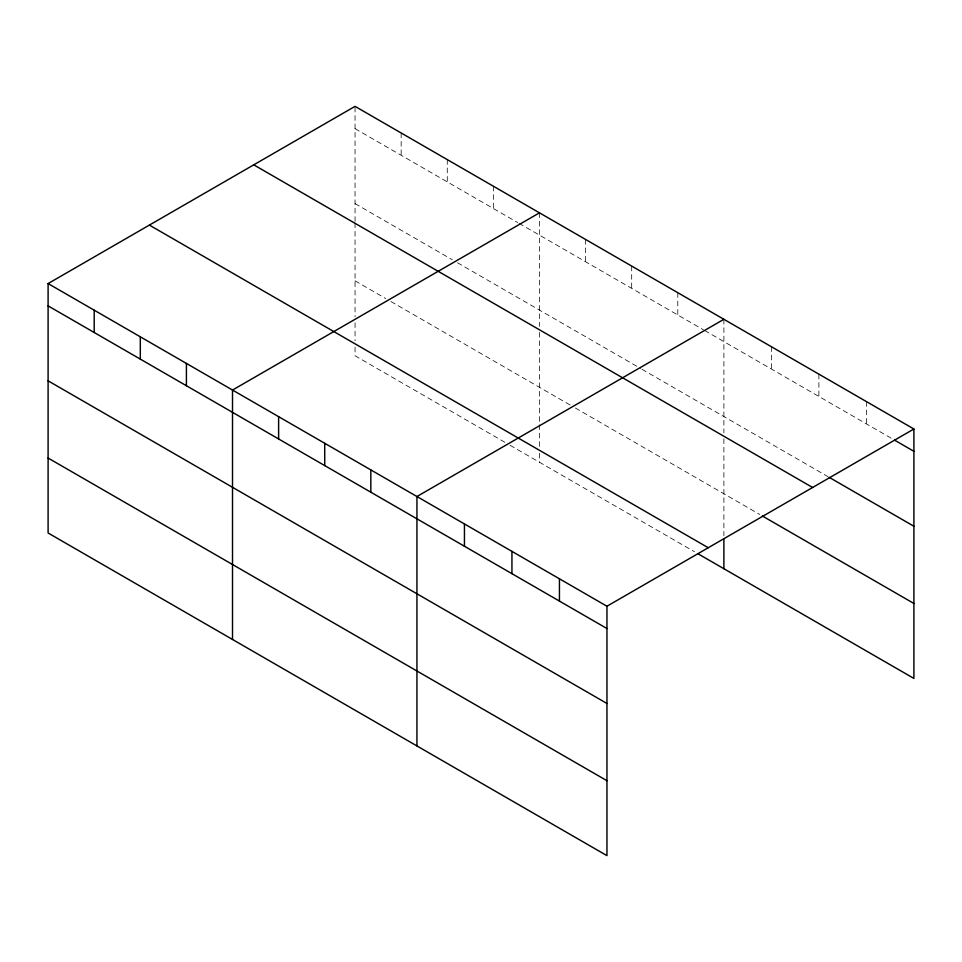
<?xml version="1.0" encoding="UTF-8"?>
<svg xmlns="http://www.w3.org/2000/svg" width="962" height="962" viewBox="0 0 962 962"><rect width="100%" height="100%" fill="white"/><g stroke="black" fill="none" stroke-linecap="round" stroke-linejoin="round"><path stroke-width="0.72" stroke-dasharray="4.81 3.61" d="M355.05 221.428L355.05 106.361M355.05 128.655L517.7 222.559M518.987 223.304L703.402 329.774M704.677 330.519L892.075 438.708M355.05 203.607L452.393 259.8M457.515 262.758L640.644 368.494M641.931 369.24L827.885 476.599M355.05 280.832L385.786 298.569M390.909 301.527L570.213 405.05M575.336 408.008L759.836 514.526M504.894 442.292L355.05 355.772L355.05 346.777M510.016 445.238L694.432 551.719M866.401 401.575L866.401 423.881M818.89 374.158L818.89 396.452M771.392 346.729L771.392 369.035M723.893 319.3L723.893 432.888M723.893 438.828L723.893 535.75M677.789 292.688L677.789 314.995M631.685 266.065L631.685 288.372M585.581 239.454L585.581 261.748M539.478 212.83L539.478 326.419M539.478 332.359L539.478 423.28M539.478 424.771L539.478 447.258M539.478 453.258L539.478 462.253M493.374 186.219L493.374 208.513M447.27 159.596L447.27 181.902M401.166 132.972L401.166 155.279M355.05 222.919L355.05 316.799M355.05 322.799L355.05 340.788"/><path stroke-width="1.44" d="M698.28 553.932L913.9 678.426L913.9 429.004L355.05 106.361L48.1 283.574L48.1 532.996L606.95 855.639L606.95 606.228L48.1 283.574M539.478 212.83L232.515 390.055L232.515 639.465M723.893 319.3L416.943 496.524L416.943 745.947M606.95 606.228L913.9 429.004M894.648 440.187L913.9 451.31M829.172 477.332L913.9 526.25M253.764 164.839L812.601 487.481M762.409 516.017L913.9 603.475M149.399 225.096L708.236 547.739M48.1 305.88L606.95 628.523M48.1 380.832L606.95 703.475M48.1 458.044L606.95 780.699M723.893 538.744L723.893 568.722M559.439 578.799L559.439 601.106M511.94 551.37L511.94 573.677M464.442 523.953L464.442 546.248M370.827 469.901L370.827 492.207M324.723 443.29L324.723 465.596M278.619 416.666L278.619 438.973M186.412 363.432L186.412 385.738M140.308 336.808L140.308 359.115M94.204 310.197L94.204 332.503"/></g></svg>
